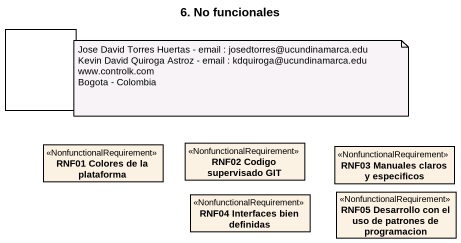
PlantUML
@startuml
title 6. No funcionales
allowmixing
hide circle
hide empty members
rectangle " " as rectangle1
class "RNF01 Colores de la plataforma" as RNF01_Colores_de_la <<NonfunctionalRequirement>>
class "RNF02 Codigo supervisado GIT" as RNF02_Codigo_supervisado_GIT <<NonfunctionalRequirement>>
class "RNF03 Manuales claros y especificos" as RNF03_Manuales_claros_y <<NonfunctionalRequirement>>
class "RNF04 Interfaces bien definidas" as RNF04_Interfaces_bien <<NonfunctionalRequirement>>
class "RNF05 Desarrollo con el uso de patrones de programacion" as RNF05_Desarrollo_con_el_uso <<NonfunctionalRequirement>>
note as N1
  Jose David Torres Huertas - email : josedtorres@ucundinamarca.edu
  Kevin David Quiroga Astroz - email : kdquiroga@ucundinamarca.edu
  www.controlk.com
  Bogota - Colombia
end note
@enduml
